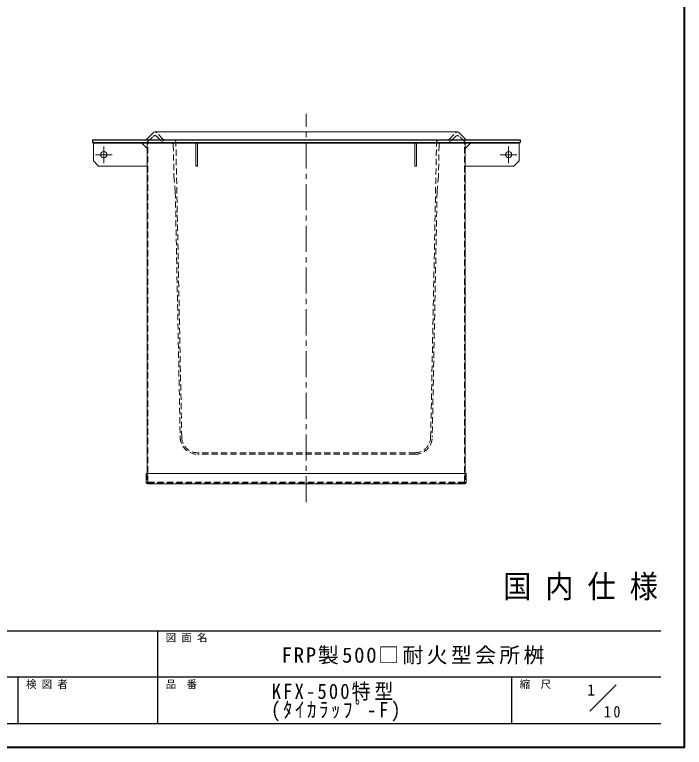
# Model space of a CAD drawing. Units: millimetres at full size, sheet at 1:10; details may follow other scales. Extents: x -2106 to 1944, y -1394 to 1416.
# Drawn here: x 660 to 1944, y -1394 to 11 of the extents above; entities that cross this region are included whole.
import ezdxf
from ezdxf.enums import TextEntityAlignment as Align

# ---------------------------------------------------------------- set-up
doc = ezdxf.new("R2010")
doc.units = ezdxf.units.MM
doc.header["$LTSCALE"] = 10
doc.linetypes.add('CHAIN1', pattern=[8, 5, -1, 1, -1])
doc.linetypes.add('DASHED1', pattern=[1.8, 1.2, -0.6])
doc.layers.add('0-0_ﾚｲﾔ1', color=4, linetype='Continuous', lineweight=9)
doc.styles.add('ＭＳ ゴシック', font='')
doc.styles.get('ＭＳ ゴシック').set_extended_font_data('MS Gothic')

msp = doc.modelspace()

# ---------------------------------------------------------------- linework, layer by layer
at = {"layer": '0-0_ﾚｲﾔ1', "color": 1, "lineweight": 40}
for q in [(1944.28, 1416.27), (-2105.72, -1393.73)]:
    msp.add_line((1944.28, -1393.73), q, dxfattribs=at)
at = {"layer": '0-0_ﾚｲﾔ1', "linetype": 'CHAIN1'}
for p, q in [((1219.28, -923.73), (1219.28, -178.73)), ((831.28, -273.33), (831.28, -241.33)), ((1607.28, -273.33), (1607.28, -241.33)), ((847.28, -257.33), (815.28, -257.33)), ((1591.28, -257.33), (1623.28, -257.33))]:
    msp.add_line(p, q, dxfattribs=at)
at = {"layer": '0-0_ﾚｲﾔ1', "color": 7, "lineweight": 18}
for p, q in [((913.96, -227.23), (925.71, -215.23)), ((929.28, -213.73), (1509.28, -213.73)), ((1524.6, -227.23), (1512.85, -215.23)), ((811.28, -233.73), (811.28, -235.33)), ((811.28, -235.33), (1627.28, -235.33)), ((914.28, -236.93), (914.28, -868.73)), ((1007.68, -235.33), (1007.68, -279.33)), ((1010.88, -235.33), (1010.88, -279.33)), ((1427.68, -235.33), (1427.68, -279.33)), ((1430.88, -235.33), (1430.88, -279.33)), ((1524.28, -236.93), (1524.28, -868.73)), ((1627.28, -233.73), (1627.28, -235.33)), ((1007.68, -279.33), (1010.88, -279.33)), ((1430.88, -279.33), (1427.68, -279.33)), ((1525.88, -868.73), (912.68, -868.73)), ((912.68, -886.13), (912.68, -868.73)), ((1525.88, -886.13), (1525.88, -868.73)), ((915.28, -888.73), (1523.28, -888.73)), ((1763.06, -1324.23), (1813.57, -1273.73))]:
    msp.add_line(p, q, dxfattribs=at)
at = {"layer": '0-0_ﾚｲﾔ1', "linetype": 'DASHED1'}
for p, q in [((915.92, -232.23), (925.71, -222.23)), ((944.6, -227.23), (932.85, -215.23)), ((932.85, -222.23), (942.64, -232.23)), ((1493.96, -227.23), (1505.71, -215.23)), ((1505.71, -222.23), (1495.92, -232.23)), ((1522.64, -232.23), (1512.85, -222.23)), ((915.88, -884.53), (915.88, -236.93)), ((964.48, -238.63), (965.68, -298.73)), ((980.69, -799.33), (969.38, -233.63)), ((1457.87, -799.33), (1469.18, -233.63)), ((1474.08, -238.63), (1472.88, -298.73)), ((1522.68, -884.53), (1522.68, -236.93)), ((968.28, -328.73), (965.68, -298.73)), ((1470.28, -328.73), (1472.88, -298.73)), ((968.28, -328.73), (977.69, -799.39)), ((1470.28, -328.73), (1460.87, -799.39)), ((1427.87, -828.73), (1010.69, -828.73)), ((1427.87, -831.73), (1010.69, -831.73)), ((914.28, -868.73), (914.28, -886.13)), ((1524.28, -868.73), (1524.28, -886.13)), ((915.28, -887.13), (1523.28, -887.13)), ((916.88, -885.53), (1521.68, -885.53)), ((934.28, -885.53), (934.28, -887.13)), ((1504.28, -885.53), (1504.28, -887.13))]:
    msp.add_line(p, q, dxfattribs=at)
at = {"layer": '0-0_ﾚｲﾔ1', "color": 5, "lineweight": 25}
for p, q in [((809.28, -228.73), (1629.28, -228.73)), ((809.28, -228.73), (809.28, -233.73)), ((809.28, -233.73), (1629.28, -233.73)), ((1629.28, -228.73), (1629.28, -233.73))]:
    msp.add_line(p, q, dxfattribs=at)
at = {"layer": '0-0_ﾚｲﾔ1'}
for p, q in [((811.28, -235.33), (811.28, -269.33)), ((904.28, -235.33), (914.28, -245.33)), ((1534.28, -235.33), (1524.28, -245.33)), ((1627.28, -235.33), (1627.28, -269.33)), ((811.28, -269.33), (821.28, -279.33)), ((821.28, -279.33), (914.28, -279.33)), ((1617.28, -279.33), (1524.28, -279.33)), ((1627.28, -269.33), (1617.28, -279.33))]:
    msp.add_line(p, q, dxfattribs=at)
at = {"layer": '0-0_ﾚｲﾔ1', "color": 6, "lineweight": 25}
for p, q in [((-2060.72, -1170.16), (1899.28, -1170.16)), ((934.99, -1348.73), (934.99, -1170.16)), ((1899.28, -1259.44), (-136.43, -1259.44)), ((667.14, -1348.73), (667.14, -1259.44)), ((1613.57, -1348.73), (1613.57, -1259.44)), ((1899.28, -1348.73), (-2060.72, -1348.73))]:
    msp.add_line(p, q, dxfattribs=at)
at = {"layer": '0-0_ﾚｲﾔ1'}
for centre in [(831.28, -257.33), (1607.28, -257.33)]:
    msp.add_circle(centre, 6, dxfattribs=at)
at = {"layer": '0-0_ﾚｲﾔ1', "color": 7, "lineweight": 18}
for centre, radius, start, end in [((929.28, -218.73), 5, 90, 135.6053), ((1509.28, -218.73), 5, 44.3947, 90), ((910.39, -223.73), 5, 270, 315.6053), ((912.68, -236.93), 1.6, 0, 90), ((1525.88, -236.93), 1.6, 90, 180), ((1528.17, -223.73), 5, 224.3947, 270), ((915.28, -886.13), 2.6, 180, 270), ((1523.28, -886.13), 2.6, 270, 0)]:
    msp.add_arc(centre, radius, start, end, dxfattribs=at)
at = {"layer": '0-0_ﾚｲﾔ1', "linetype": 'DASHED1'}
for centre, radius, start, end in [((929.28, -225.73), 5, 44.3947, 135.6053), ((929.28, -218.73), 5, 44.3947, 90), ((1509.28, -218.73), 5, 90, 135.6053), ((1509.28, -225.73), 5, 44.3947, 135.6053), ((912.35, -228.73), 5, 270, 315.6053), ((912.68, -236.93), 3.2, 0, 90), ((946.21, -228.73), 5, 224.3947, 270), ((948.17, -223.73), 5, 224.3947, 270), ((959.48, -238.73), 5, 1.14576, 90), ((964.38, -233.73), 5, 1.14576, 90), ((1474.18, -233.73), 5, 90, 178.85424), ((1479.08, -238.73), 5, 90, 178.85424), ((1490.39, -223.73), 5, 270, 315.6053), ((1492.35, -228.73), 5, 270, 315.6053), ((1526.21, -228.73), 5, 224.3947, 270), ((1525.88, -236.93), 3.2, 90, 180), ((1010.69, -798.73), 33, 181.14576, 270), ((1010.69, -798.73), 30, 181.14576, 270), ((1427.87, -798.73), 30, 270, 358.85424), ((1427.87, -798.73), 33, 270, 358.85424), ((916.88, -884.53), 2.6, 180, 270), ((916.88, -884.53), 1, 180, 270), ((916.88, -884.53), 1, 180, 270), ((1521.68, -884.53), 1, 270, 0), ((1521.68, -884.53), 1, 270, 0), ((1521.68, -884.53), 2.6, 270, 0), ((915.28, -886.13), 1, 180, 270), ((915.28, -886.13), 1, 180, 270), ((1523.28, -886.13), 1, 270, 0), ((1523.28, -886.13), 1, 270, 0)]:
    msp.add_arc(centre, radius, start, end, dxfattribs=at)

# ---------------------------------------------------------------- texts
at = {"layer": '0-0_ﾚｲﾔ1', "color": 7, "style": 'ＭＳ ゴシック', "width": 0.9}
msp.add_text('国 内 仕 様', height=43.99, dxfattribs=at).set_placement((1596.78, -1120.16), align=Align.BOTTOM_LEFT)
at = {"layer": '0-0_ﾚｲﾔ1', "color": 7, "style": 'ＭＳ ゴシック'}
for s, height, p in [('図 面 名', 14.66, (949.99, -1195.16)), ('検 図 者', 14.66, (682.14, -1284.44)), ('品\u3000番', 14.66, (949.99, -1284.44)), ('縮\u3000尺', 14.66, (1628.57, -1284.44)), ('1', 21.99, (1757.98, -1301.25))]:
    msp.add_text(s, height=height, dxfattribs=at).set_placement(p, align=Align.BOTTOM_LEFT)
at = {"layer": '0-0_ﾚｲﾔ1', "color": 7, "attachment_point": 7, "style": 'ＭＳ ゴシック'}
for s, insert, char_height in [('\\T1.16;FRP製500□耐火型会所桝', (1172.14, -1234.8), 29.33), ('\\T1.22;\\W0.9;KFX-500特型', (1153.03, -1304.08), 29.33), ('\\T1.28;\\W0.9;(ﾀｲｶﾗｯﾌﾟ-F)', (1151.78, -1344.08), 29.33), ('\\T1.36;\\W0.9;10', (1789.95, -1336.63), 21.99)]:
    msp.add_mtext(s, dxfattribs=dict(at, insert=insert, char_height=char_height))

doc.saveas('drawing.dxf')
